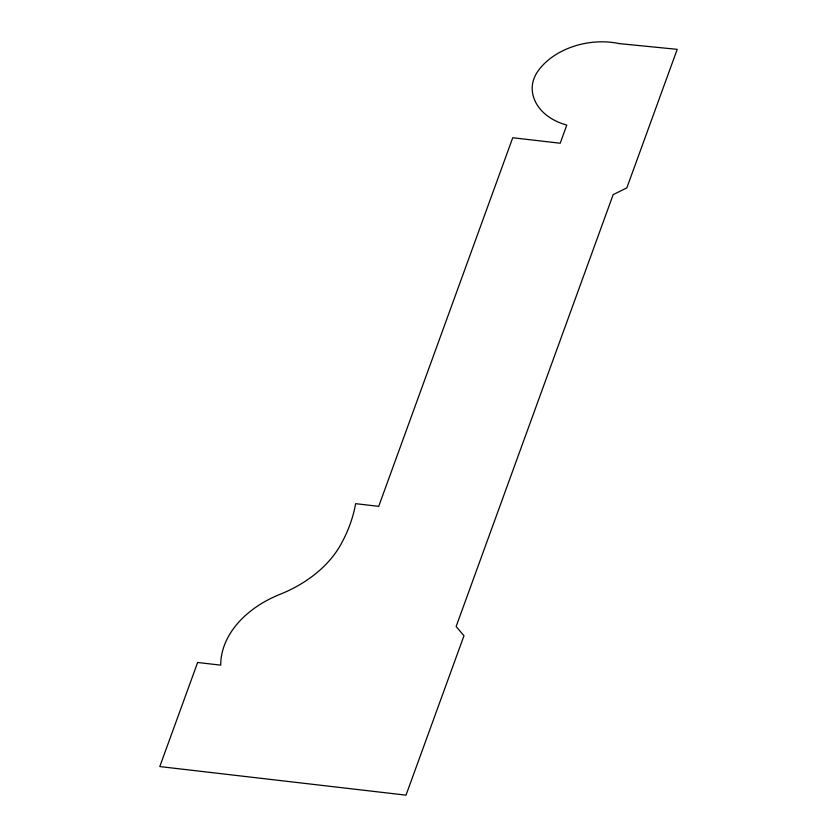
<?xml version="1.0" encoding="UTF-8"?>
<svg xmlns="http://www.w3.org/2000/svg" width="837" height="837" viewBox="0 0 837 837"><rect width="100%" height="100%" fill="white"/><g stroke="black" fill="none" stroke-linecap="round" stroke-linejoin="round"><path stroke-width="1.26" d="M197.637 662.475L159.783 766.566L406.018 795.15L463.98 635.743L456.144 626.494L613.176 194.623L626.84 187.875L677.217 49.341L619.15 43.597A65.098 46.433 -9.3 0 0 538.683 70.088A49.76 35.489 -9.3 0 0 532.332 91.243A62.513 44.591 -9.3 0 0 566.795 125.1L560.194 143.242L512.746 137.739L378.711 506.343L355.631 503.665A213.749 152.46 -9.3 0 1 340.701 544.73A119.042 84.903 -9.3 0 1 279.872 594.396A100.398 71.605 -9.3 0 0 220.717 665.153L197.637 662.475"/></g></svg>
